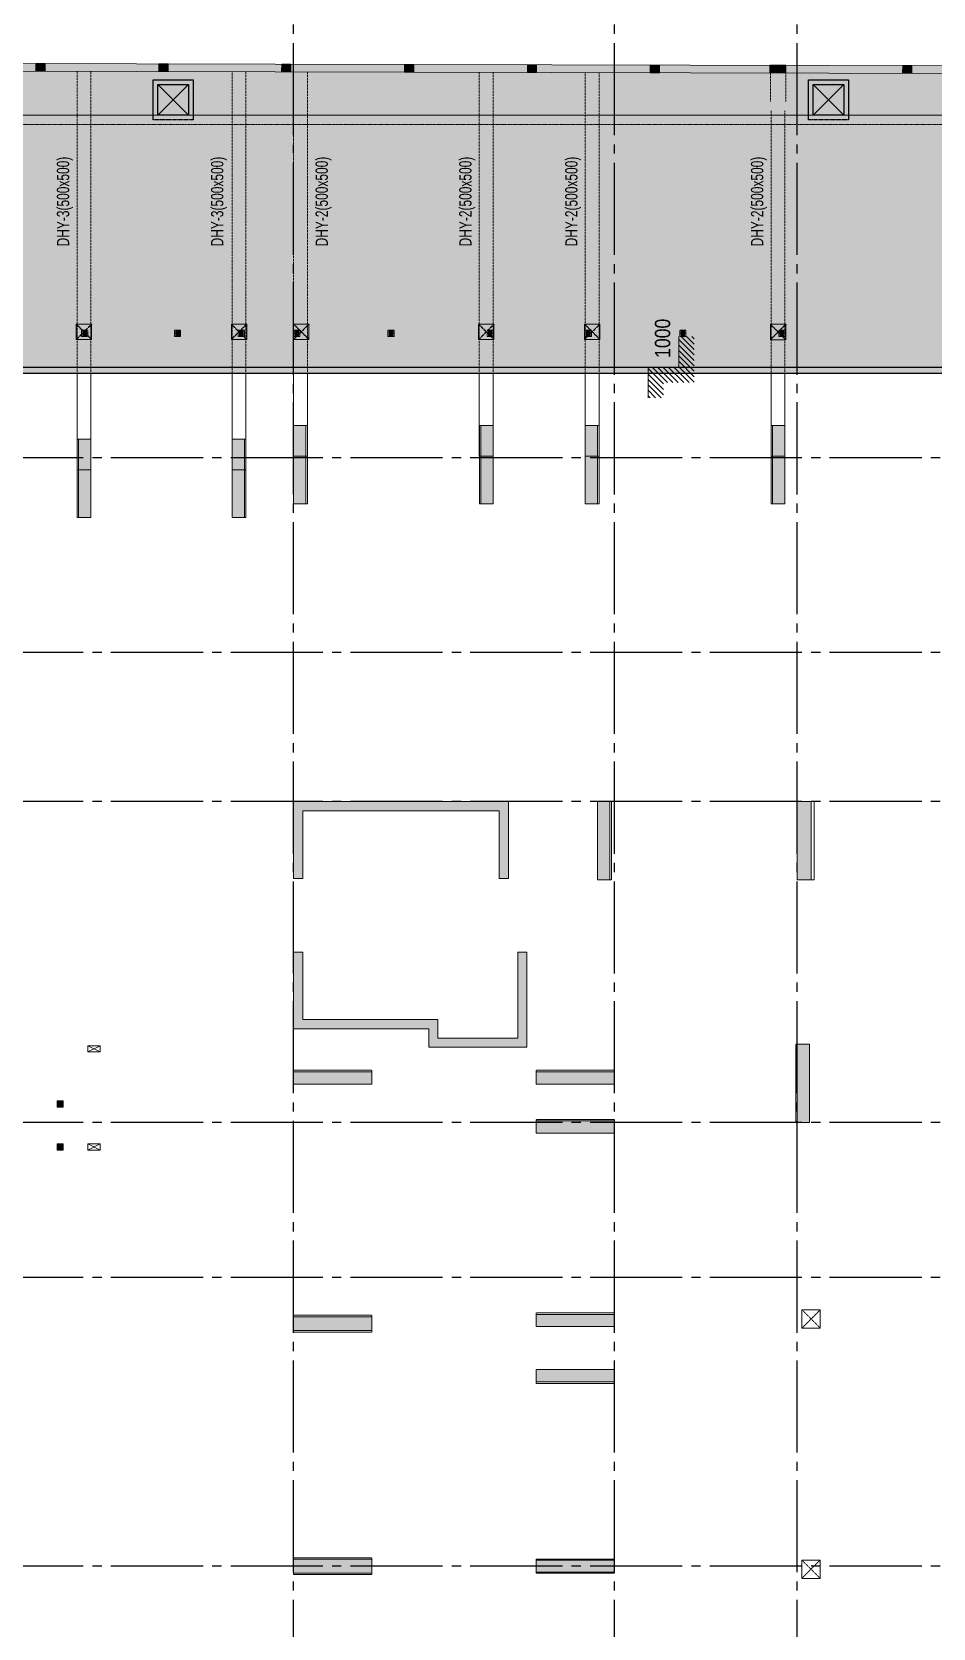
# Model space of a CAD drawing. Header units: millimetres. Extents: x 397144 to 10081729, y 99180 to 1327802.
# Drawn here: x 4953622 to 4982963, y 582444 to 634426 of the extents above; entities that cross this region are included whole.
import ezdxf
from ezdxf.enums import TextEntityAlignment as Align

# ---------------------------------------------------------------- set-up
doc = ezdxf.new("R2010")
doc.units = ezdxf.units.MM
doc.header["$PDSIZE"] = -10
for name, pattern in [('CHG_XX_Cot_Tang 1$0$CENTER', [20.2, 12.7, -2.5, 2.5, -2.5]), ('CHG_XX_Cot_Tang 1$0$CENTER2', [28.575, 19.05, -3.175, 3.175, -3.175]), ('CHG_XX_Cot_Tang 1$0$HIDDEN', [0.375, 0.25, -0.125]), ('CHG_XX_Cot_Tang 1$0$MB_Luoi truc$0$HTT Hidden 21', [3, 2, -1]), ('CHG_XX_Damsan_Tang 1_-0.150$0$HIDDEN', [0.375, 0.25, -0.125]), ('CHG_XX_Damsan_Tang 1_-0.150$0$HTT Hidden 10.5', [1.5, 1, -0.5]), ('CHG_XX_Luoi truc$0$MB_Luoi truc$0$Center101', [13, 10, -1, 1, -1]), ('HIDDEN5', [2.8375, 1.25, -1.5875])]:
    doc.linetypes.add(name, pattern=pattern)
doc.layers.get('0').update_dxf_attribs({"linetype": 'CONTINUOUS'})
doc.layers.get('Defpoints').update_dxf_attribs({"color": 12, "linetype": 'CONTINUOUS'})
for name, color, linetype, lineweight in [('Ap0202_T', 141, 'CONTINUOUS', 25), ('Ap0310_PSS', 130, 'CONTINUOUS', 18), ('Ap0311_H', 8, 'CONTINUOUS', 15), ("CHG_XX_Cot_Tang 1$0$'S_Steel_Cont_2 Normal", 2, 'CONTINUOUS', 25), ("CHG_XX_Cot_Tang 1$0$'S_Steel_Cont_2 Normal_Plate", 150, 'CONTINUOUS', 15), ('CHG_XX_Cot_Tang 1$0$Cot thep', 51, 'CONTINUOUS', 15), ('CHG_XX_Cot_Tang 1$0$Net thay Tuong', 3, 'CONTINUOUS', 20), ('CHG_XX_Cot_Tang 1$0$NS-Pier', 150, 'CONTINUOUS', 9), ('CHG_XX_Cot_Tang 1$0$NS-Pier @ 1', 150, 'CONTINUOUS', 9), ('CHG_XX_Cot_Tang 1$0$NS-Pier @ 100', 150, 'CONTINUOUS', 9), ('CHG_XX_Cot_Tang 1$0$NS-Pier @ 150', 150, 'CONTINUOUS', 9), ('CHG_XX_Cot_Tang 1$0$NS-Pier @ 200', 150, 'CONTINUOUS', 9), ('CHG_XX_Cot_Tang 1$0$NS-Pier @ 350', 150, 'CONTINUOUS', 9), ('CHG_XX_Cot_Tang 1$0$S_Concrete_Cont_2 Normal', 2, 'CONTINUOUS', 13), ("CHG_XX_Damsan_Tang 1_-0.150$0$'S_Concrete_Cont_2 Normal", 2, 'CONTINUOUS', 13), ("CHG_XX_Damsan_Tang 1_-0.150$0$'S_General_Hidden_1 Thin", 1, 'CHG_XX_Damsan_Tang 1_-0.150$0$HIDDEN', 18), ('CHG_XX_Damsan_Tang 1_-0.150$0$DMo', 9, 'CHG_XX_Damsan_Tang 1_-0.150$0$HIDDEN', 9), ('TEXT', 7, 'CONTINUOUS', 15)]:
    doc.layers.add(name, color=color, linetype=linetype, lineweight=lineweight)
for name, color, linetype in [("CHG_XX_Cot_Tang 1$0$'S_Concrete_Center_1", 8, 'CHG_XX_Cot_Tang 1$0$CENTER2'), ("CHG_XX_Cot_Tang 1$0$'S_Steel_ Bold", 8, 'CONTINUOUS'), ('CHG_XX_Cot_Tang 1$0$cot 500 dung +850', 1, 'CONTINUOUS'), ('CHG_XX_Cot_Tang 1$0$mb_cot tang 1-3$0$Concrete Line', 6, 'CONTINUOUS'), ('CHG_XX_Cot_Tang 1$0$Vach VH3', 3, 'CONTINUOUS'), ("CHG_XX_Damsan_Tang 1_-0.150$0$'S_General_Hatch_8", 8, 'CONTINUOUS'), ('CHG_XX_Damsan_Tang 1_-0.150$0$DTE-H-GDRAIN WATER', 1, 'CHG_XX_Damsan_Tang 1_-0.150$0$HTT Hidden 10.5'), ('CHG_XX_Luoi truc$0$Grid', 34, 'CONTINUOUS'), ('CHG_XX_Luoi truc$0$Grid Line', 8, 'CHG_XX_Luoi truc$0$MB_Luoi truc$0$Center101'), ('dim', 1, 'CONTINUOUS')]:
    doc.layers.add(name, color=color, linetype=linetype)
doc.styles.add('arial', font='arial.ttf')
doc.styles.add('CHG_XX_Luoi truc$0$MB_Luoi truc$0$Grid A-F$0$VNI-HelveCB', font='VHELVCB_0.TTF')
doc.styles.add('ISOCP', font='Isocp.shx', dxfattribs={"bigfont": 'as_sym.shx'})
doc.styles.add('Star-HelCon', font='VHELVCN_0.TTF')
doc.styles.add('TTP-HelCon', font='VHELVCN_0.TTF')
doc.dimstyles.new('RHE_200', dxfattribs={"dimscale": 200, "dimtxt": 1.5, "dimasz": 0.5, "dimexe": 0, "dimexo": 0, "dimgap": 0.75, "dimtad": 1, "dimdec": 0, "dimrnd": 10, "dimzin": 9, "dimdsep": 46, "dimtxsty": 'arial', "dimblk1": 'DIMDOT', "dimblk2": 'DIMDOT', "dimsah": 1, "dimcen": 1, "dimdle": 3, "dimclre": 8, "dimclrt": 51, "dimadec": 0, "dimazin": 0, "dimtfac": 1, "dimtdec": 0, "dimtix": 1, "dimtmove": 2, "dimatfit": 3, "dimldrblk": 'DIMPIJL', "dimfxl": 1, "dimtvp": 1.8, "dimtolj": 1, "dimtzin": 0, "dimarcsym": 0})

# ---------------------------------------------------------------- blocks, each defined once
blk = doc.blocks.new('*U882')
at = {"layer": 'CHG_XX_Cot_Tang 1$0$NS-Pier @ 1'}
h = blk.add_hatch(color=256, dxfattribs=at)
h.dxf.hatch_style = 1
h.paths.add_polyline_path([(400, 0), (0, 0), (0, -2550), (400, -2550)])
at = {"layer": 'CHG_XX_Cot_Tang 1$0$NS-Pier @ 100'}
h = blk.add_hatch(color=256, dxfattribs=at)
h.dxf.hatch_style = 1
h.paths.add_polyline_path([(400, 0), (0, 0), (0, -2550), (400, -2550)])
at = {"layer": 'CHG_XX_Cot_Tang 1$0$NS-Pier @ 150'}
h = blk.add_hatch(color=256, dxfattribs=at)
h.dxf.hatch_style = 1
h.paths.add_polyline_path([(400, 0), (0, 0), (0, -2550), (400, -2550)])
at = {"layer": 'CHG_XX_Cot_Tang 1$0$NS-Pier @ 200'}
h = blk.add_hatch(color=256, dxfattribs=at)
h.dxf.hatch_style = 1
h.paths.add_polyline_path([(400, 0), (0, 0), (0, -2550), (400, -2550)])
at = {"layer": 'CHG_XX_Cot_Tang 1$0$NS-Pier @ 350'}
h = blk.add_hatch(color=256, dxfattribs=at)
h.dxf.hatch_style = 1
h.paths.add_polyline_path([(400, 0), (0, 0), (0, -2550), (400, -2550)])
blk = doc.blocks.new('CHG_XX_Cot_Tang 1$0$Block A_C450x2250')
at = {"layer": 'CHG_XX_Cot_Tang 1$0$NS-Pier', "color": 9, "linetype": 'CHG_XX_Cot_Tang 1$0$MB_Luoi truc$0$HTT Hidden 21'}
blk.add_lwpolyline([(0, 0), (-50, 0), (-50, -2550), (0, -2550)], dxfattribs=at)
at = {"layer": 'CHG_XX_Cot_Tang 1$0$NS-Pier'}
blk.add_lwpolyline([(400, -2550), (0, -2550), (0, 0), (400, 0)], close=True, dxfattribs=at)
blk.add_blockref('*U882', (0, 0), dxfattribs=at)
blk = doc.blocks.new('CHG_XX_Cot_Tang 1$0$HoBoi_C600x600')
at = {"layer": 'CHG_XX_Cot_Tang 1$0$NS-Pier', "linetype": 'CHG_XX_Cot_Tang 1$0$MB_Luoi truc$0$HTT Hidden 21'}
for p, q in [((300, 300), (-300, -300)), ((-300, 300), (300, -300))]:
    blk.add_line(p, q, dxfattribs=at)
at = {"layer": 'CHG_XX_Cot_Tang 1$0$NS-Pier'}
blk.add_lwpolyline([(300, -300), (300, 300), (-300, 300), (-300, -300)], close=True, dxfattribs=at)
blk = doc.blocks.new('*U883')
at = {"layer": 'CHG_XX_Cot_Tang 1$0$NS-Pier @ 1'}
h = blk.add_hatch(color=256, dxfattribs=at)
h.dxf.hatch_style = 1
h.paths.add_polyline_path([(200, 0), (-200, 0), (-200, -2550), (200, -2550)])
at = {"layer": 'CHG_XX_Cot_Tang 1$0$NS-Pier @ 100'}
h = blk.add_hatch(color=256, dxfattribs=at)
h.dxf.hatch_style = 1
h.paths.add_polyline_path([(200, 0), (-200, 0), (-200, -2550), (200, -2550)])
at = {"layer": 'CHG_XX_Cot_Tang 1$0$NS-Pier @ 150'}
h = blk.add_hatch(color=256, dxfattribs=at)
h.dxf.hatch_style = 1
h.paths.add_polyline_path([(200, 0), (-200, 0), (-200, -2550), (200, -2550)])
at = {"layer": 'CHG_XX_Cot_Tang 1$0$NS-Pier @ 200'}
h = blk.add_hatch(color=256, dxfattribs=at)
h.dxf.hatch_style = 1
h.paths.add_polyline_path([(200, 0), (-200, 0), (-200, -2550), (200, -2550)])
at = {"layer": 'CHG_XX_Cot_Tang 1$0$NS-Pier @ 350'}
h = blk.add_hatch(color=256, dxfattribs=at)
h.dxf.hatch_style = 1
h.paths.add_polyline_path([(200, 0), (-200, 0), (-200, -2550), (200, -2550)])
blk = doc.blocks.new('CHG_XX_Cot_Tang 1$0$400x2250_cen')
at = {"layer": 'CHG_XX_Cot_Tang 1$0$NS-Pier', "color": 9, "linetype": 'CHG_XX_Cot_Tang 1$0$MB_Luoi truc$0$HTT Hidden 21'}
for points in [[(-200, 0), (-225, 0), (-225, -2550), (-200, -2550)], [(200, 0), (225, 0), (225, -2550), (200, -2550)]]:
    blk.add_lwpolyline(points, dxfattribs=at)
at = {"layer": 'CHG_XX_Cot_Tang 1$0$NS-Pier'}
blk.add_lwpolyline([(200, -2550), (-200, -2550), (-200, 0), (200, 0)], close=True, dxfattribs=at)
blk.add_blockref('*U883', (0, 0), dxfattribs=at)
blk = doc.blocks.new('CHG_XX_Cot_Tang 1$0$500x500')
at = {"color": 1, "linetype": 'CHG_XX_Cot_Tang 1$0$MB_Luoi truc$0$HTT Hidden 21'}
for p, q in [((250, 250), (-250, -250)), ((-250, 250), (250, -250))]:
    blk.add_line(p, q, dxfattribs=at)
at = {"layer": 'CHG_XX_Cot_Tang 1$0$NS-Pier', "color": 1}
blk.add_lwpolyline([(250, -250), (250, 250), (-250, 250), (-250, -250)], close=True, dxfattribs=at)
blk = doc.blocks.new('*U869')
at = {"layer": "CHG_XX_Cot_Tang 1$0$'S_Steel_ Bold", "linetype": 'CHG_XX_Cot_Tang 1$0$CENTER', "ltscale": 0.05}
for p, q in [((-13, 0), (13, 0)), ((0, 13), (0, -13))]:
    blk.add_line(p, q, dxfattribs=at)
at = {"layer": "CHG_XX_Cot_Tang 1$0$'S_Steel_ Bold", "color": 1}
blk.add_circle((0, 0), 7, dxfattribs=at)
blk = doc.blocks.new('CHG_XX_Cot_Tang 1$0$A$C42BB3C5E')
at = {"color": 8, "linetype": 'CHG_XX_Cot_Tang 1$0$MB_Luoi truc$0$HTT Hidden 21'}
blk.add_lwpolyline([(-75, -113), (125, -113), (125, 87), (-75, 87)], close=True, dxfattribs=at)
at = {"layer": "CHG_XX_Cot_Tang 1$0$'S_Concrete_Center_1"}
for p, q in [((25, 63), (25, -88)), ((125, -13), (-83, -13))]:
    blk.add_line(p, q, dxfattribs=at)
at = {"layer": "CHG_XX_Cot_Tang 1$0$'S_Steel_Cont_2 Normal"}
blk.add_lwpolyline([(-37, -15, 0.414214), (-43, -21), (-43, -50), (-50, -50), (-50, 25), (-43, 25), (-43, -4, 0.414214), (-37, -10), (87, -10, 0.414214), (93, -4), (93, 25), (100, 25), (100, -50), (93, -50), (93, -21, 0.414214), (87, -15)], format="xyb", close=True, dxfattribs=at)
at = {"layer": "CHG_XX_Cot_Tang 1$0$'S_Steel_Cont_2 Normal_Plate"}
blk.add_lwpolyline([(115, 45), (115, -70), (-65, -70), (-65, 45)], close=True, dxfattribs=at)
at = {"layer": "CHG_XX_Cot_Tang 1$0$'S_Steel_ Bold"}
for p in [(-10, 20), (60, 20)]:
    blk.add_blockref('*U869', p, dxfattribs=at)
at = {"layer": "CHG_XX_Cot_Tang 1$0$'S_Steel_ Bold", "xscale": -1, "rotation": 180}
for p in [(-10, -45), (60, -45)]:
    blk.add_blockref('*U869', p, dxfattribs=at)
blk = doc.blocks.new('CHG_XX_Cot_Tang 1$0$net pergola')
at = {"layer": 'CHG_XX_Cot_Tang 1$0$Net thay Tuong', "rotation": 270}
for p in [(-28956, 104825), (-25931, 104825), (-23856, 104825), (-22056, 104825), (-18981, 104825), (-15756, 104825), (-12556, 104825), (-9481, 104825), (-6256, 104825)]:
    blk.add_blockref('CHG_XX_Cot_Tang 1$0$A$C42BB3C5E', p, dxfattribs=at)
blk = doc.blocks.new('*U884')
at = {"layer": 'CHG_XX_Cot_Tang 1$0$NS-Pier @ 1'}
h = blk.add_hatch(color=256, dxfattribs=at)
h.dxf.hatch_style = 1
h.paths.add_polyline_path([(0, 0), (-450, 0), (-450, -2550), (0, -2550)])
at = {"layer": 'CHG_XX_Cot_Tang 1$0$NS-Pier @ 100'}
h = blk.add_hatch(color=256, dxfattribs=at)
h.dxf.hatch_style = 1
h.paths.add_polyline_path([(0, 0), (-450, 0), (-450, -2550), (0, -2550)])
at = {"layer": 'CHG_XX_Cot_Tang 1$0$NS-Pier @ 150'}
h = blk.add_hatch(color=256, dxfattribs=at)
h.dxf.hatch_style = 1
h.paths.add_polyline_path([(0, 0), (-450, 0), (-450, -2550), (0, -2550)])
at = {"layer": 'CHG_XX_Cot_Tang 1$0$NS-Pier @ 200'}
h = blk.add_hatch(color=256, dxfattribs=at)
h.dxf.hatch_style = 1
h.paths.add_polyline_path([(0, 0), (-450, 0), (-450, -2550), (0, -2550)])
at = {"layer": 'CHG_XX_Cot_Tang 1$0$NS-Pier @ 350'}
h = blk.add_hatch(color=256, dxfattribs=at)
h.dxf.hatch_style = 1
h.paths.add_polyline_path([(0, 0), (-450, 0), (-450, -2550), (0, -2550)])
blk = doc.blocks.new('CHG_XX_Cot_Tang 1$0$C550x2550')
at = {"layer": 'CHG_XX_Cot_Tang 1$0$NS-Pier', "color": 9, "linetype": 'CHG_XX_Cot_Tang 1$0$MB_Luoi truc$0$HTT Hidden 21'}
blk.add_lwpolyline([(-450, 0), (-550, 0), (-550, -2550), (-450, -2550)], dxfattribs=at)
at = {"layer": 'CHG_XX_Cot_Tang 1$0$NS-Pier'}
blk.add_lwpolyline([(0, -2550), (-450, -2550), (-450, 0), (0, 0)], close=True, dxfattribs=at)
blk.add_blockref('*U884', (0, 0), dxfattribs=at)
blk = doc.blocks.new('*U885')
at = {"layer": 'CHG_XX_Cot_Tang 1$0$NS-Pier @ 1'}
h = blk.add_hatch(color=256, dxfattribs=at)
h.dxf.hatch_style = 1
h.paths.add_polyline_path([(225, 0), (-225, 0), (-225, -2550), (225, -2550)])
at = {"layer": 'CHG_XX_Cot_Tang 1$0$NS-Pier @ 100'}
h = blk.add_hatch(color=256, dxfattribs=at)
h.dxf.hatch_style = 1
h.paths.add_polyline_path([(225, 0), (-225, 0), (-225, -2550), (225, -2550)])
at = {"layer": 'CHG_XX_Cot_Tang 1$0$NS-Pier @ 150'}
h = blk.add_hatch(color=256, dxfattribs=at)
h.dxf.hatch_style = 1
h.paths.add_polyline_path([(225, 0), (-225, 0), (-225, -2550), (225, -2550)])
at = {"layer": 'CHG_XX_Cot_Tang 1$0$NS-Pier @ 200'}
h = blk.add_hatch(color=256, dxfattribs=at)
h.dxf.hatch_style = 1
h.paths.add_polyline_path([(225, 0), (-225, 0), (-225, -2550), (225, -2550)])
at = {"layer": 'CHG_XX_Cot_Tang 1$0$NS-Pier @ 350'}
h = blk.add_hatch(color=256, dxfattribs=at)
h.dxf.hatch_style = 1
h.paths.add_polyline_path([(225, 0), (-225, 0), (-225, -2550), (225, -2550)])
blk = doc.blocks.new('CHG_XX_Cot_Tang 1$0$450x2550_cen')
at = {"layer": 'CHG_XX_Cot_Tang 1$0$NS-Pier', "color": 9, "linetype": 'CHG_XX_Cot_Tang 1$0$MB_Luoi truc$0$HTT Hidden 21'}
for points in [[(-225, 0), (-275, 0), (-275, -2550), (-225, -2550)], [(225, 0), (275, 0), (275, -2550), (225, -2550)]]:
    blk.add_lwpolyline(points, dxfattribs=at)
at = {"layer": 'CHG_XX_Cot_Tang 1$0$NS-Pier'}
blk.add_lwpolyline([(225, -2550), (-225, -2550), (-225, 0), (225, 0)], close=True, dxfattribs=at)
blk.add_blockref('*U885', (0, 0), dxfattribs=at)
blk = doc.blocks.new('*U875')
at = {"layer": 'CHG_XX_Luoi truc$0$Grid Line'}
blk.add_line((0, 0), (0, 608), dxfattribs=at)
at = {"layer": 'CHG_XX_Luoi truc$0$Grid', "lineweight": -2, "style": 'CHG_XX_Luoi truc$0$MB_Luoi truc$0$Grid A-F$0$VNI-HelveCB'}
for tag, p in [('GRIDSUB', (0, 617)), ('GRID', (0, -9))]:
    blk.add_attdef(tag, text='', height=5, dxfattribs=at).set_placement(p, align=Align.MIDDLE)
blk = doc.blocks.new('*U877')
at = {"layer": 'CHG_XX_Luoi truc$0$Grid Line'}
blk.add_line((0, 0), (0, 438), dxfattribs=at)
at = {"layer": 'CHG_XX_Luoi truc$0$Grid', "lineweight": -2, "style": 'CHG_XX_Luoi truc$0$MB_Luoi truc$0$Grid A-F$0$VNI-HelveCB'}
for tag, p in [('GRIDSUB', (0, 447)), ('GRID', (0, -9))]:
    blk.add_attdef(tag, text='', height=5, dxfattribs=at).set_placement(p, align=Align.MIDDLE)
blk = doc.blocks.new('CHG_XX_Luoi truc')
at = {"layer": 'CHG_XX_Luoi truc$0$Grid', "xscale": 300, "yscale": 300, "zscale": 300}
for p in [(12250, -12747), (22700, -12747), (28650, -12747)]:
    blk.add_blockref('*U875', p, dxfattribs=at)
at = {"layer": 'CHG_XX_Luoi truc$0$Grid', "xscale": 300.0000000000013, "yscale": 300.0000000000013, "zscale": 300.0000000000013, "rotation": 90}
for p in [(110703, 152250), (110703, 145900), (110703, 141050), (110703, 130600), (110703, 125550), (110703, 116150)]:
    blk.add_blockref('*U877', p, dxfattribs=at)
blk = doc.blocks.new('CHG_XX_Cot_Tang 1$0$cot thong gio')
at = {"layer": 'CHG_XX_Cot_Tang 1$0$S_Concrete_Cont_2 Normal', "color": 3, "ltscale": 0.8}
blk.add_lwpolyline([(-100, -70), (100, -70), (100, 130), (-100, 130)], close=True, dxfattribs=at)
blk.add_solid([(-100, 130), (-100, -70), (100, 130), (100, -70)], dxfattribs=at)
blk = doc.blocks.new('CHG_XX_Cot_Tang 1')
at = {"layer": 'CHG_XX_Cot_Tang 1$0$NS-Pier'}
blk.add_hatch(color=256, dxfattribs=at).paths.add_polyline_path([(19250, 141050), (12250, 141050), (12250, 138550), (12550, 138550), (12550, 140750), (18950, 140750), (18950, 138550), (19250, 138550), (19250, 140750), (19250, 140750)])
h = blk.add_hatch(color=256, dxfattribs=at)
h.dxf.hatch_style = 1
h.paths.add_polyline_path([(16650, 133050), (19850, 133050), (19850, 136150), (19550, 136150), (19550, 133350), (16950, 133350), (16950, 133950), (12550, 133950), (12550, 136150), (12250, 136150), (12250, 133650), (16650, 133650)])
for p, q in [((5550, 133100), (5950, 132900)), ((5550, 132900), (5950, 133100)), ((5550, 129900), (5950, 129700)), ((5550, 129700), (5950, 129900))]:
    blk.add_line(p, q, dxfattribs=at)
at = {"layer": 'CHG_XX_Cot_Tang 1$0$NS-Pier', "linetype": 'Continuous', "ltscale": 5}
blk.add_lwpolyline([(-300, 85450), (-10900, 85450), (-10900, 163400), (99639.2, 163400), (106050, 158254.3), (106050, -6022), (103575.5, -9000), (32350, -9000), (32350, 84050), (-300, 84050)], close=True, dxfattribs=at)
at = {"layer": 'CHG_XX_Cot_Tang 1$0$NS-Pier', "linetype": 'CHG_XX_Cot_Tang 1$0$HIDDEN', "ltscale": 5}
blk.add_lwpolyline([(32650, 84350), (0, 84350), (0, 85750), (-10600, 85750), (-10600, 163100), (99533.7, 163100), (105750, 158110.4), (105750, -5913.6), (103434.7, -8700), (32650, -8700), (32650, 84350), (32650, -8700), (103404.7, -8700)], dxfattribs=at)
at = {"layer": 'CHG_XX_Cot_Tang 1$0$NS-Pier'}
for points in [[(19250, 141050), (12250, 141050), (12250, 140750), (12250, 140750), (12250, 138550), (12550, 138550), (12550, 140750), (18950, 140750), (18950, 138550), (19250, 138550), (19250, 140750), (19250, 140750), (19250, 141050)], [(19850, 136150), (19850, 133050), (16650, 133050), (16650, 133650), (12250, 133650), (12250, 136150), (12550, 136150), (12550, 133950), (16950, 133950), (16950, 133350), (19550, 133350), (19550, 136150), (19850, 136150)]]:
    blk.add_lwpolyline(points, dxfattribs=at)
for points in [[(5550, 133100), (5550, 132900), (5950, 132900), (5950, 133100)], [(5550, 129900), (5550, 129700), (5950, 129700), (5950, 129900)]]:
    blk.add_lwpolyline(points, close=True, dxfattribs=at)
at = {"layer": 'CHG_XX_Cot_Tang 1$0$Vach VH3'}
for p, q in [((0, 155200.1), (57350, 155200.1)), ((199.6, 155000.1), (57150, 155000.1))]:
    blk.add_line(p, q, dxfattribs=at)
at = {"layer": 'CHG_XX_Cot_Tang 1$0$cot 500 dung +850'}
for p in [(5425.3, 156350), (10475, 156350), (12500, 156350), (18525, 156350), (21975, 156350), (28025, 156343.1)]:
    blk.add_blockref('CHG_XX_Cot_Tang 1$0$500x500', p, dxfattribs=at)
at = {"layer": 'CHG_XX_Cot_Tang 1$0$Cot thep'}
blk.add_blockref('CHG_XX_Cot_Tang 1$0$net pergola', (34418.2, 51500), dxfattribs=at)
at = {"layer": 'CHG_XX_Cot_Tang 1$0$mb_cot tang 1-3$0$Concrete Line'}
for p in [(29100, 124200), (29100, 116050)]:
    blk.add_blockref('CHG_XX_Cot_Tang 1$0$HoBoi_C600x600', p, dxfattribs=at)
at = {"layer": 'CHG_XX_Cot_Tang 1$0$NS-Pier'}
for name, p in [('CHG_XX_Luoi truc', (0, 0)), ('CHG_XX_Cot_Tang 1$0$Block A_C450x2250', (5250, 152850)), ('CHG_XX_Cot_Tang 1$0$Block A_C450x2250', (18350.5, 153300)), ('CHG_XX_Cot_Tang 1$0$Block A_C450x2250', (27849.7, 153300)), ('CHG_XX_Cot_Tang 1$0$Block A_C450x2250', (28650, 133150))]:
    blk.add_blockref(name, p, dxfattribs=at)
at = {"layer": 'CHG_XX_Cot_Tang 1$0$NS-Pier', "xscale": -1}
for name, p in [('CHG_XX_Cot_Tang 1$0$Block A_C450x2250', (10650, 152850)), ('CHG_XX_Cot_Tang 1$0$Block A_C450x2250', (12650, 153300)), ('CHG_XX_Cot_Tang 1$0$Block A_C450x2250', (22150, 153300)), ('CHG_XX_Cot_Tang 1$0$Block A_C450x2250', (22550, 141050)), ('CHG_XX_Cot_Tang 1$0$C550x2550', (28650, 141050))]:
    blk.add_blockref(name, p, dxfattribs=at)
at = {"layer": 'CHG_XX_Cot_Tang 1$0$NS-Pier', "xscale": -1, "rotation": 90}
for p in [(12250, 132250), (20150, 132250), (20150, 132250), (20150, 130650), (20150, 130650), (20150, 124350), (20150, 124350)]:
    blk.add_blockref('CHG_XX_Cot_Tang 1$0$Block A_C450x2250', p, dxfattribs=at)
at = {"layer": 'CHG_XX_Cot_Tang 1$0$NS-Pier'}
for name, p, rotation in [('CHG_XX_Cot_Tang 1$0$450x2550_cen', (12250, 124050), 90), ('CHG_XX_Cot_Tang 1$0$Block A_C450x2250', (20150, 122150), 90.00000000000001), ('CHG_XX_Cot_Tang 1$0$450x2550_cen', (12250, 116150), 90)]:
    blk.add_blockref(name, p, dxfattribs=dict(at, rotation=rotation))
at = {"layer": 'CHG_XX_Cot_Tang 1$0$NS-Pier', "color": 8, "linetype": 'CHG_XX_Cot_Tang 1$0$MB_Luoi truc$0$HTT Hidden 21', "rotation": 90}
blk.add_blockref('CHG_XX_Cot_Tang 1$0$400x2250_cen', (20148.8, 116150), dxfattribs=at)
at = {"layer": 'CHG_XX_Cot_Tang 1$0$S_Concrete_Cont_2 Normal'}
for p in [(4650, 131170), (4650, 129770)]:
    blk.add_blockref('CHG_XX_Cot_Tang 1$0$cot thong gio', p, dxfattribs=at)
blk = doc.blocks.new('CHG_XX_Damsan_Tang 1_-0.150$0$cot rào')
at = {"layer": "CHG_XX_Damsan_Tang 1_-0.150$0$'S_Concrete_Cont_2 Normal", "ltscale": 0.8}
blk.add_lwpolyline([(-150, -125), (150, -125), (150, 125), (-150, 125)], close=True, dxfattribs=at)
at = {"layer": 'CHG_XX_Damsan_Tang 1_-0.150$0$DMo', "ltscale": 0.8}
blk.add_solid([(-150, 125), (-150, -125), (150, 125), (150, -125)], dxfattribs=at)
blk = doc.blocks.new('*U791')
at = {"layer": 'CHG_XX_Damsan_Tang 1_-0.150$0$DMo', "ltscale": 0.8, "rotation": 359.852939534937}
blk.add_blockref('CHG_XX_Damsan_Tang 1_-0.150$0$cot rào', (-25, -25), dxfattribs=at)
blk = doc.blocks.new('*U792')
at = {"layer": 'CHG_XX_Damsan_Tang 1_-0.150$0$DMo', "color": 0, "linetype": 'ByBlock', "lineweight": -2, "transparency": 16777216}
for p in [(0, 0), (4100, -11), (8200, -21), (12300, -32), (16400, -42), (20500, -53), (24600, -63), (28700, -74), (32800, -84), (36900, -95)]:
    blk.add_blockref('*U791', p, dxfattribs=at)
blk = doc.blocks.new('*U793')
at = {"layer": 'CHG_XX_Damsan_Tang 1_-0.150$0$DMo', "ltscale": 0.8, "rotation": 359.852939534937}
blk.add_blockref('CHG_XX_Damsan_Tang 1_-0.150$0$cot rào', (-25, -25), dxfattribs=at)
blk = doc.blocks.new('*U794')
at = {"layer": 'CHG_XX_Damsan_Tang 1_-0.150$0$DMo', "color": 0, "linetype": 'ByBlock', "lineweight": -2, "transparency": 16777216}
blk.add_blockref('*U793', (0, 0), dxfattribs=at)
blk = doc.blocks.new('CHG_XX_Damsan_Tang 1_-0.150$0$ho ga nuoc mua')
at = {"layer": 'CHG_XX_Damsan_Tang 1_-0.150$0$DTE-H-GDRAIN WATER', "color": 2, "linetype": 'Continuous', "ltscale": 0.5}
for p, q in [((-650, -650), (-650, 650)), ((-650, 650), (650, 650)), ((650, 650), (650, -650)), ((-500, 500), (500, -500)), ((-500, -500), (500, 500))]:
    blk.add_line(p, q, dxfattribs=at)
at = {"layer": 'CHG_XX_Damsan_Tang 1_-0.150$0$DTE-H-GDRAIN WATER'}
blk.add_line((650, -650), (-650, -650), dxfattribs=at)
at = {"layer": 'CHG_XX_Damsan_Tang 1_-0.150$0$DTE-H-GDRAIN WATER', "color": 2, "linetype": 'Continuous', "ltscale": 0.5, "flags": 128}
blk.add_lwpolyline([(-500, -500), (-500, 500), (500, 500), (500, -500)], close=True, dxfattribs=at)
blk = doc.blocks.new('CHG_XX_Damsan_Tang 1_-0.150$0$A$C1d321f71')
at = {"layer": 'CHG_XX_Damsan_Tang 1_-0.150$0$DTE-H-GDRAIN WATER'}
for p in [(8334, 163000), (29667, 163000)]:
    blk.add_blockref('CHG_XX_Damsan_Tang 1_-0.150$0$ho ga nuoc mua', p, dxfattribs=at)
blk = doc.blocks.new('CHG_XX_Damsan_Tang 1_-0.150')
at = {"layer": "CHG_XX_Damsan_Tang 1_-0.150$0$'S_General_Hatch_8", "ltscale": 0.8}
h = blk.add_hatch(dxfattribs=at)
h.set_pattern_fill('DOTS', color=256, scale=111)
h.paths.add_polyline_path([(-10694.48619, 163900.00043), (-9694.48619, 164400.00043), (-9694.48619, 163400.00043)], flags=17)
h.paths.add_polyline_path([(48611.69346, 164400.00001), (48111.69346, 163900.00001), (47611.69346, 164400.00001)], flags=16)
h.paths.add_polyline_path([(47611.69346, 164400.00001), (48111.69346, 163900.00001), (47611.69346, 163400.00001)], flags=16)
h.paths.add_polyline_path([(48611.69346, 163400.00001), (48111.69346, 163900.00001), (48611.69346, 164400.00001)], flags=16)
h.paths.add_polyline_path([(48111.69346, 163900.00001), (48611.69346, 163400.00001), (47611.69346, 163400.00001)], flags=16)
h.paths.add_polyline_path([(29666.65455, 163900.00001), (29166.65455, 164400.00001), (30166.65455, 164400.00001)], flags=16)
h.paths.add_polyline_path([(30166.65455, 164400.00001), (30166.65455, 163400.00001), (29666.65455, 163900.00001)], flags=16)
h.paths.add_polyline_path([(29666.65455, 163900.00001), (30166.65455, 163400.00001), (29166.65455, 163400.00001)], flags=16)
h.paths.add_polyline_path([(29666.65455, 163900.00001), (29166.65455, 163400.00001), (29166.65455, 164400.00001)], flags=16)
h.paths.add_polyline_path([(7834.44274, 164400), (8834.44274, 164400), (8334.44274, 163900)], flags=16)
h.paths.add_polyline_path([(8334.44274, 163900), (8834.44274, 164400), (8834.44274, 163400)], flags=16)
h.paths.add_polyline_path([(7834.44274, 163400), (8334.44274, 163900), (8834.44274, 163400)], flags=16)
h.paths.add_polyline_path([(7834.44274, 164400), (8334.44274, 163900), (7834.44274, 163400)], flags=16)
h.paths.add_polyline_path([(-9694.48619, 164400.00043), (-10694.48619, 163900.00043), (-9694.48619, 163400.00043), (-11193.75347, 163400.00043), (-11198.29007, 150650), (-3050.00001, 150649.99999), (-3050, 156097.89866), (0.00001, 156097.89866), (0.00001, 155200.08242), (51400, 155200.08242), (51350, 164962.58933), (-11863.24761, 165126.64121), (-11863.50493, 164403.45898)])
h = blk.add_hatch(dxfattribs=at)
h.set_pattern_fill('CROSS', color=256)
h.paths.add_polyline_path([(-3050.00001, 150650), (-3050, 156097.89866), (0.00001, 156097.89866), (0.00001, 155000.08242), (51350, 155000.08242), (51350, 164962.58933), (-11193.14034, 165123.18266), (-11198.29007, 150650)])
h = blk.add_hatch(dxfattribs=at)
h.set_pattern_fill('CROSS', color=256)
h.paths.add_polyline_path([(-3050.00001, 150649.99999), (-11198.29007, 150650)])
edge = h.paths.add_edge_path()
edge.add_line((-11193.14034, 165123.18266), (-11198.29007, 150650))
edge.add_line((-11193.14034, 165123.18266), (-11198.29007, 150650))
edge = h.paths.add_edge_path()
edge.add_line((51350, 164962.58933), (-11193.14034, 165123.18266))
edge.add_line((51350, 164962.58933), (-11193.14034, 165123.18266))
edge = h.paths.add_edge_path()
edge.add_line((51350, 155000.08242), (51350, 164962.58933))
edge.add_line((51350, 155000.08242), (51350, 164962.58933))
edge = h.paths.add_edge_path()
edge.add_line((0.00001, 155000.08242), (51350, 155000.08242))
edge.add_line((0.00001, 155000.08242), (51350, 155000.08242))
edge = h.paths.add_edge_path()
edge.add_line((0.00001, 156097.89866), (0.00001, 155000.08242))
edge.add_line((0.00001, 156097.89866), (0.00001, 155000.08242))
edge = h.paths.add_edge_path()
edge.add_line((-3050, 156097.89866), (0.00001, 156097.89866))
edge.add_line((-3050, 156097.89866), (0.00001, 156097.89866))
edge = h.paths.add_edge_path()
edge.add_line((-3050.00001, 150650), (-3050, 156097.89866))
edge.add_line((-3050.00001, 150650), (-3050, 156097.89866))
h = blk.add_hatch(dxfattribs=at)
h.set_pattern_fill('CROSS', color=256)
h.paths.add_polyline_path([(-3050.00001, 150650), (-3050, 156097.89866), (0.00001, 156097.89866), (0.00001, 155000.08242), (51350, 155000.08242), (51350, 164962.58933), (-11193.14034, 165123.18266), (-11198.29007, 150650)])
h = blk.add_hatch(dxfattribs=at)
h.set_pattern_fill('CROSS', color=256)
h.paths.add_polyline_path([(-3050.00001, 150650), (-3050, 156097.89866), (0.00001, 156097.89866), (0.00001, 155000.08242), (51350, 155000.08242), (51350, 164962.58933), (-11193.14034, 165123.18266), (-11198.29007, 150650)])
h = blk.add_hatch(dxfattribs=at)
h.set_pattern_fill('CROSS', color=256)
h.paths.add_polyline_path([(-3050.00001, 150650), (-3050, 156097.89866), (0.00001, 156097.89866), (0.00001, 155000.08242), (51350, 155000.08242), (51350, 164962.58933), (-11193.14034, 165123.18266), (-11198.29007, 150650)])
h = blk.add_hatch(dxfattribs=at)
h.set_pattern_fill('DOTS', color=256)
h.paths.add_polyline_path([(-3050.00001, 150650), (-3050, 156097.89866), (0.00001, 156097.89866), (0.00001, 155000.08242), (51350, 155000.08242), (51350, 164962.58933), (-11193.14034, 165123.18266), (-11198.29007, 150650)])
at = {"layer": "CHG_XX_Damsan_Tang 1_-0.150$0$'S_Concrete_Cont_2 Normal", "ltscale": 0.8}
for p, q in [((69500, 164666.06716), (-12112.79833, 164875.54232)), ((-12111.51905, 165125.53986), (69499.99999, 164916.06798))]:
    blk.add_line(p, q, dxfattribs=at)
at = {"layer": "CHG_XX_Damsan_Tang 1_-0.150$0$'S_Concrete_Cont_2 Normal", "ltscale": 10, "flags": 128}
for points in [[(5199.99998, 155000.08242), (5199.99998, 151850.00001), (5649.99998, 151850.00001), (5649.99998, 155000.08242)], [(10250, 155000.08242), (10250, 151850.00001), (10700, 151850.00001), (10700, 155000.08242)], [(12250.0003, 155000.08242), (12250.0003, 152300.00001), (12700.0003, 152300.00001), (12700.0003, 155000.08242)], [(18298.45461, 155000.08242), (18298.45461, 152300.00001), (18748.45461, 152300.00001), (18748.45461, 155000.08242)], [(21750, 155000.08242), (21750, 152300.00001), (22200, 152300.00001), (22200, 155000.08242)], [(27799.66894, 155000.08242), (27799.66894, 152300.00001), (28249.66894, 152300.00001), (28249.66894, 155000.08242)]]:
    blk.add_lwpolyline(points, dxfattribs=at)
at = {"layer": "CHG_XX_Damsan_Tang 1_-0.150$0$'S_General_Hidden_1 Thin", "ltscale": 10, "flags": 128}
for points in [[(5199.99998, 164831.10564), (5199.99998, 155000.08242)], [(5649.99998, 155000.08242), (5649.99998, 164829.95063)], [(10250, 164818.14384), (10250, 155000.08242)], [(10700, 155000.08242), (10700, 164816.98882)], [(12250.0003, 164813.01044), (12250.0003, 155000.08242)], [(12700.0003, 155000.08242), (12700.0003, 164811.85543)], [(18298.45461, 164797.48591), (18298.45461, 155000.08242)], [(18748.45461, 155000.08242), (18748.45461, 164796.33089)], [(21750, 164788.62684), (21750, 155000.08242)], [(22200, 155000.08242), (22200, 164787.47183)], [(27774.66894, 165038.69238), (27774.66894, 163850.00054)], [(28274.66894, 163850.00054), (28274.66894, 165037.40903)], [(27799.66894, 163550.00054), (27799.66894, 155000.08242)], [(28249.66894, 155000.08242), (28249.66894, 163550.00054)]]:
    blk.add_lwpolyline(points, dxfattribs=at)
at = {"layer": "CHG_XX_Damsan_Tang 1_-0.150$0$'S_General_Hatch_8", "ltscale": 0.8}
for name, p in [('CHG_XX_Cot_Tang 1', (0, 0)), ('CHG_XX_Damsan_Tang 1_-0.150$0$A$C1d321f71', (0, 899.97721))]:
    blk.add_blockref(name, p, dxfattribs=at)
at = {"layer": 'CHG_XX_Damsan_Tang 1_-0.150$0$DMo', "ltscale": 0.8, "rotation": 359.852939534937}
for p in [(4013.04292, 164959.21674), (8013.02974, 164948.95), (12013.01657, 164938.68325), (16013.00339, 164928.41651), (20012.99022, 164918.14976), (24012.97704, 164907.88301)]:
    blk.add_blockref('CHG_XX_Damsan_Tang 1_-0.150$0$cot rào', p, dxfattribs=at)
at = {"layer": 'CHG_XX_Damsan_Tang 1_-0.150$0$DMo'}
for name, p in [('*U794', (27938.04113, 164932.81877)), ('*U792', (28158.04086, 164932.35034))]:
    blk.add_blockref(name, p, dxfattribs=at)
blk = doc.blocks.new('SSLAB-1')
at = {"layer": 'Ap0311_H'}
h = blk.add_hatch(dxfattribs=at)
h.set_pattern_fill('ANSI31', color=256, scale=500, style=0)
h.set_pattern_definition([(45, (-207238.62, -77063.66), (-44.194174, 44.194174), [])])
h.paths.add_polyline_path([(0, 250), (-500, 250), (-500, 0), (-250, 0), (-250, -500), (500, -500), (500, -250), (0, -250)])
blk.add_lwpolyline([(-500, 250), (0, 250), (0, -250), (500, -250)], dxfattribs=at)
at = {"layer": 'Ap0202_T', "style": 'ISOCP'}
blk.add_attdef('SSLAB', (250, 0), '', height=250, dxfattribs=at)
blk = doc.blocks.new('DIMDOT')
for p, q in [((1, 0), (-1, 0)), ((0, -1), (0, 1))]:
    blk.add_line(p, q)
at = {"const_width": 0.5}
blk.add_lwpolyline([(-0.25, 0, 1), (0.25, 0, 1)], format="xyb", close=True, dxfattribs=at)
blk = doc.blocks.new('*D423')
at = {"layer": 'Defpoints', "color": 0, "transparency": 16777216}
for p in [(5012640, 621710), (5012640, 620560)]:
    blk.add_point(p, dxfattribs=at)
at = {"layer": 'TEXT', "color": 0, "lineweight": -2, "transparency": 16777216}
for p, q in [((4949890, 621810), (4949890, 621910)), ((4949890, 621710), (4949890, 620560)), ((4949890, 620460), (4949890, 620360))]:
    blk.add_line(p, q, dxfattribs=at)
at = {"layer": 'TEXT', "color": 8, "linetype": 'HIDDEN5', "lineweight": -2, "transparency": 16777216}
for p, q in [((4950008, 621710), (4949890, 621710)), ((4950008, 620560), (4949890, 620560))]:
    blk.add_line(p, q, dxfattribs=at)
at = {"layer": 'TEXT', "color": 0, "lineweight": -2, "transparency": 16777216, "xscale": 100, "yscale": 100, "zscale": 100}
for p, rotation in [((4949890, 621710), 270), ((4949890, 620560), 90)]:
    blk.add_blockref('DIMDOT', p, dxfattribs=dict(at, rotation=rotation))
at = {"layer": 'TEXT', "color": 51, "transparency": 16777216, "insert": (4949587, 621135), "char_height": 300, "attachment_point": 5, "rotation": 90, "style": 'arial', "bg_fill": 3, "box_fill_scale": 1.1, "bg_fill_color": 256, "bg_fill_true_color": 13158600, "bg_fill_transparency": 0}
blk.add_mtext('\\A1;1150', dxfattribs=at)
at = {"layer": 'Defpoints', "color": 0, "transparency": 16777216}
blk.add_point((4949890, 620560), dxfattribs=at)
blk = doc.blocks.new('DIMPIJL')
at = {"linetype": 'ByBlock'}
blk.add_solid([(-2.5, 0.42), (-2.5, -0.42), (0, 0)], dxfattribs=at)

msp = doc.modelspace()

# ---------------------------------------------------------------- block references
at = {"layer": 'Ap0310_PSS'}
ref = msp.add_blockref('SSLAB-1', (4974184.86036, 623510.49214), dxfattribs=dict(at, xscale=2, yscale=2, zscale=2, rotation=90))
ref.add_attrib('SSLAB', '1000', (4974405.29336, 623810.49214), dxfattribs={"layer": 'Ap0202_T', "height": 500, "rotation": 90, "style": 'Star-HelCon'})
at = {"layer": 'dim', "ltscale": 1500}
msp.add_blockref('CHG_XX_Damsan_Tang 1_-0.150', (4949890.3198, 468310.40972), dxfattribs=at)

# ---------------------------------------------------------------- texts
at = {"layer": 'TEXT', "color": 6, "style": 'TTP-HelCon', "width": 0.85}
for s, p in [('DHY-3(500x500)', (4954834.81965, 627440.8341)), ('DHY-3(500x500)', (4959853.82308, 627440.8341)), ('DHY-2(500x500)', (4963256.95331, 627440.8341)), ('DHY-2(500x500)', (4967934.81965, 627440.8341)), ('DHY-2(500x500)', (4971384.81965, 627440.8341)), ('DHY-2(500x500)', (4977434.81965, 627440.8341))]:
    msp.add_text(s, height=400, rotation=90, dxfattribs=at).set_placement(p)

# ---------------------------------------------------------------- next in the draw order: dimensions: what is measured, and where the dimension line sits
at = {"layer": 'TEXT'}
dim = msp.add_linear_dim(base=(4949890.3198, 620560.40972), p1=(5012640.3198, 621710.25015), p2=(5012640.3198, 620560.40972), angle=90, dimstyle='RHE_200', override={"dimfxl": 0.590551, "dimfxlon": 1, "dimtfill": 1, "dimarcsym": 1}, dxfattribs=at)
dim.commit()
dim.dimension.update_dxf_attribs({"geometry": '*D423', "text_midpoint": (4949587.1479, 621135.32993)})

doc.saveas('drawing.dxf')
